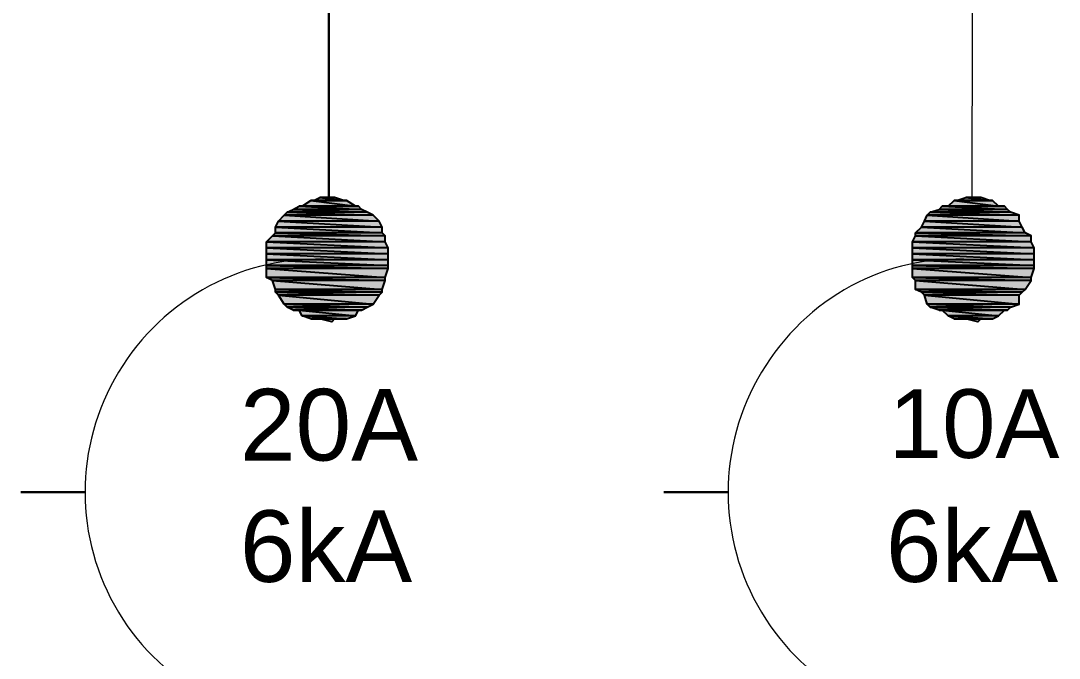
# Model space of a CAD drawing. Header units: millimetres. Extents: x 40 to 176, y -32 to 59.
# Drawn here: x 163.484 to 164.644, y 49.692 to 50.403 of the extents above; entities that cross this region are included whole.
import ezdxf

# ---------------------------------------------------------------- set-up
doc = ezdxf.new("R2010")
doc.units = ezdxf.units.MM
doc.layers.add('13 - Diagrama unifilar', color=7, linetype='Continuous', lineweight=30)
doc.styles.add('Arial0', font='arial.ttf', dxfattribs={"height": 3.14658})

msp = doc.modelspace()

# ---------------------------------------------------------------- hatches: boundary and pattern name
at = {"layer": '13 - Diagrama unifilar', "true_color": 0x000007}
h = msp.add_hatch(color=7, dxfattribs=at)
h.paths.add_polyline_path([(163.8347, 50.2061), (163.8182, 50.2061), (163.8447, 50.2028)])
h.paths.add_polyline_path([(163.8182, 50.2061), (163.8447, 50.2028), (163.8116, 50.2028)])
h = msp.add_hatch(color=7, dxfattribs=at)
h.paths.add_polyline_path([(164.5559, 50.2061), (164.5393, 50.2061), (164.5658, 50.2028)])
h.paths.add_polyline_path([(164.5393, 50.2061), (164.5658, 50.2028), (164.5294, 50.2028)])
h = msp.add_hatch(color=7, dxfattribs=at)
h.paths.add_polyline_path([(163.8612, 50.1962), (163.795, 50.1962), (163.8645, 50.1928)])
h.paths.add_polyline_path([(163.795, 50.1962), (163.8645, 50.1928), (163.7884, 50.1928)])
h = msp.add_hatch(color=7, dxfattribs=at)
h.paths.add_polyline_path([(163.848, 50.2028), (163.8083, 50.2028), (163.8579, 50.1962)])
h.paths.add_polyline_path([(163.8083, 50.2028), (163.8579, 50.1962), (163.7984, 50.1962)])
h = msp.add_hatch(color=7, dxfattribs=at)
h.paths.add_polyline_path([(164.5823, 50.1962), (164.5129, 50.1962), (164.5857, 50.1928)])
h.paths.add_polyline_path([(164.5129, 50.1962), (164.5857, 50.1928), (164.5096, 50.1928)])
h = msp.add_hatch(color=7, dxfattribs=at)
h.paths.add_polyline_path([(164.5691, 50.2028), (164.5261, 50.2028), (164.5757, 50.1962)])
h.paths.add_polyline_path([(164.5261, 50.2028), (164.5757, 50.1962), (164.5195, 50.1962)])
h = msp.add_hatch(color=7, dxfattribs=at)
h.paths.add_polyline_path([(163.8777, 50.1862), (163.7785, 50.1862), (163.8844, 50.1796)])
h.paths.add_polyline_path([(163.7785, 50.1862), (163.8844, 50.1796), (163.7719, 50.1796)])
h = msp.add_hatch(color=7, dxfattribs=at)
h.paths.add_polyline_path([(163.8711, 50.1895), (163.7818, 50.1895), (163.8777, 50.1862)])
h.paths.add_polyline_path([(163.7818, 50.1895), (163.8777, 50.1862), (163.7785, 50.1862)])
h = msp.add_hatch(color=7, dxfattribs=at)
h.paths.add_polyline_path([(163.8645, 50.1928), (163.7884, 50.1928), (163.8711, 50.1895)])
h.paths.add_polyline_path([(163.7884, 50.1928), (163.8711, 50.1895), (163.7818, 50.1895)])
h = msp.add_hatch(color=7, dxfattribs=at)
h.paths.add_polyline_path([(164.5989, 50.1862), (164.4963, 50.1862), (164.5989, 50.1796)])
h.paths.add_polyline_path([(164.4963, 50.1862), (164.5989, 50.1796), (164.493, 50.1796)])
h = msp.add_hatch(color=7, dxfattribs=at)
h.paths.add_polyline_path([(164.589, 50.1895), (164.4996, 50.1895), (164.5989, 50.1862)])
h.paths.add_polyline_path([(164.4996, 50.1895), (164.5989, 50.1862), (164.4963, 50.1862)])
h = msp.add_hatch(color=7, dxfattribs=at)
h.paths.add_polyline_path([(164.5857, 50.1928), (164.5096, 50.1928), (164.589, 50.1895)])
h.paths.add_polyline_path([(164.5096, 50.1928), (164.589, 50.1895), (164.4996, 50.1895)])
h = msp.add_hatch(color=7, dxfattribs=at)
h.paths.add_polyline_path([(163.8844, 50.1796), (163.7719, 50.1796), (163.8877, 50.173)])
h.paths.add_polyline_path([(163.7719, 50.1796), (163.8877, 50.173), (163.7686, 50.173)])
h = msp.add_hatch(color=7, dxfattribs=at)
h.paths.add_polyline_path([(163.8877, 50.173), (163.7686, 50.173), (163.8877, 50.1664)])
h.paths.add_polyline_path([(163.7686, 50.173), (163.8877, 50.1664), (163.7686, 50.1664)])
h = msp.add_hatch(color=7, dxfattribs=at)
h.paths.add_polyline_path([(164.6022, 50.173), (164.4897, 50.173), (164.6055, 50.1664)])
h.paths.add_polyline_path([(164.4897, 50.173), (164.6055, 50.1664), (164.4831, 50.1664)])
h = msp.add_hatch(color=7, dxfattribs=at)
h.paths.add_polyline_path([(164.5989, 50.1796), (164.493, 50.1796), (164.6022, 50.173)])
h.paths.add_polyline_path([(164.493, 50.1796), (164.6022, 50.173), (164.4897, 50.173)])
h = msp.add_hatch(color=7, dxfattribs=at)
h.paths.add_polyline_path([(163.891, 50.1631), (163.7653, 50.1631), (163.891, 50.1565)])
h.paths.add_polyline_path([(163.7653, 50.1631), (163.891, 50.1565), (163.7587, 50.1565)])
h = msp.add_hatch(color=7, dxfattribs=at)
h.paths.add_polyline_path([(163.8877, 50.1664), (163.7686, 50.1664), (163.891, 50.1631)])
h.paths.add_polyline_path([(163.7686, 50.1664), (163.891, 50.1631), (163.7653, 50.1631)])
h = msp.add_hatch(color=7, dxfattribs=at)
h.paths.add_polyline_path([(164.6121, 50.1631), (164.4831, 50.1631), (164.6121, 50.1565)])
h.paths.add_polyline_path([(164.4831, 50.1631), (164.6121, 50.1565), (164.4798, 50.1565)])
h = msp.add_hatch(color=7, dxfattribs=at)
h.paths.add_polyline_path([(164.6055, 50.1664), (164.4831, 50.1664), (164.6121, 50.1631)])
h.paths.add_polyline_path([(164.4831, 50.1664), (164.6121, 50.1631), (164.4831, 50.1631)])
h = msp.add_hatch(color=7, dxfattribs=at)
h.paths.add_polyline_path([(163.891, 50.1565), (163.7587, 50.1565), (163.8943, 50.1498)])
h.paths.add_polyline_path([(163.7587, 50.1565), (163.8943, 50.1498), (163.7587, 50.1498)])
h = msp.add_hatch(color=7, dxfattribs=at)
h.paths.add_polyline_path([(163.8943, 50.1498), (163.7587, 50.1498), (163.8943, 50.1432)])
h.paths.add_polyline_path([(163.7587, 50.1498), (163.8943, 50.1432), (163.7587, 50.1432)])
h = msp.add_hatch(color=7, dxfattribs=at)
h.paths.add_polyline_path([(164.6121, 50.1565), (164.4798, 50.1565), (164.6154, 50.1498)])
h.paths.add_polyline_path([(164.4798, 50.1565), (164.6154, 50.1498), (164.4798, 50.1498)])
h = msp.add_hatch(color=7, dxfattribs=at)
h.paths.add_polyline_path([(164.6154, 50.1498), (164.4798, 50.1498), (164.6154, 50.1432)])
h.paths.add_polyline_path([(164.4798, 50.1498), (164.6154, 50.1432), (164.4798, 50.1432)])
h = msp.add_hatch(color=7, dxfattribs=at)
h.paths.add_polyline_path([(163.8943, 50.1432), (163.7587, 50.1432), (163.8943, 50.1366)])
h.paths.add_polyline_path([(163.7587, 50.1432), (163.8943, 50.1366), (163.7587, 50.1366)])
h = msp.add_hatch(color=7, dxfattribs=at)
h.paths.add_polyline_path([(163.8943, 50.1366), (163.7587, 50.1366), (163.8943, 50.13)])
h.paths.add_polyline_path([(163.7587, 50.1366), (163.8943, 50.13), (163.7587, 50.13)])
h = msp.add_hatch(color=7, dxfattribs=at)
h.paths.add_polyline_path([(164.6154, 50.1432), (164.4798, 50.1432), (164.6154, 50.1366)])
h.paths.add_polyline_path([(164.4798, 50.1432), (164.6154, 50.1366), (164.4798, 50.1366)])
h = msp.add_hatch(color=7, dxfattribs=at)
h.paths.add_polyline_path([(164.6154, 50.1366), (164.4798, 50.1366), (164.6154, 50.13)])
h.paths.add_polyline_path([(164.4798, 50.1366), (164.6154, 50.13), (164.4798, 50.13)])
h = msp.add_hatch(color=7, dxfattribs=at)
h.paths.add_polyline_path([(163.8943, 50.13), (163.7587, 50.13), (163.8943, 50.1267)])
h.paths.add_polyline_path([(163.7587, 50.13), (163.8943, 50.1267), (163.7587, 50.1267)])
h = msp.add_hatch(color=7, dxfattribs=at)
h.paths.add_polyline_path([(163.8943, 50.1267), (163.7587, 50.1267), (163.891, 50.1168)])
h.paths.add_polyline_path([(163.7587, 50.1267), (163.891, 50.1168), (163.7587, 50.1168)])
h = msp.add_hatch(color=7, dxfattribs=at)
h.paths.add_polyline_path([(164.6154, 50.13), (164.4798, 50.13), (164.6154, 50.1267)])
h.paths.add_polyline_path([(164.4798, 50.13), (164.6154, 50.1267), (164.4798, 50.1267)])
h = msp.add_hatch(color=7, dxfattribs=at)
h.paths.add_polyline_path([(164.6154, 50.1267), (164.4798, 50.1267), (164.6121, 50.1168)])
h.paths.add_polyline_path([(164.4798, 50.1267), (164.6121, 50.1168), (164.4798, 50.1168)])
h = msp.add_hatch(color=7, dxfattribs=at)
h.paths.add_polyline_path([(163.891, 50.1168), (163.7587, 50.1168), (163.891, 50.1135)])
h.paths.add_polyline_path([(163.7587, 50.1168), (163.891, 50.1135), (163.7653, 50.1135)])
h = msp.add_hatch(color=7, dxfattribs=at)
h.paths.add_polyline_path([(163.891, 50.1135), (163.7653, 50.1135), (163.8877, 50.1035)])
h.paths.add_polyline_path([(163.7653, 50.1135), (163.8877, 50.1035), (163.7686, 50.1035)])
h = msp.add_hatch(color=7, dxfattribs=at)
h.paths.add_polyline_path([(164.6121, 50.1168), (164.4798, 50.1168), (164.6121, 50.1135)])
h.paths.add_polyline_path([(164.4798, 50.1168), (164.6121, 50.1135), (164.4831, 50.1135)])
h = msp.add_hatch(color=7, dxfattribs=at)
h.paths.add_polyline_path([(164.6121, 50.1135), (164.4831, 50.1135), (164.6055, 50.1035)])
h.paths.add_polyline_path([(164.4831, 50.1135), (164.6055, 50.1035), (164.4831, 50.1035)])
h = msp.add_hatch(color=7, dxfattribs=at)
h.paths.add_polyline_path([(163.8877, 50.1035), (163.7686, 50.1035), (163.8877, 50.1002)])
h.paths.add_polyline_path([(163.7686, 50.1035), (163.8877, 50.1002), (163.7686, 50.1002)])
h = msp.add_hatch(color=7, dxfattribs=at)
h.paths.add_polyline_path([(164.6055, 50.1035), (164.4831, 50.1035), (164.6022, 50.1002)])
h.paths.add_polyline_path([(164.4831, 50.1035), (164.6022, 50.1002), (164.4897, 50.1002)])
h = msp.add_hatch(color=7, dxfattribs=at)
h.paths.add_polyline_path([(163.8877, 50.1002), (163.7686, 50.1002), (163.8844, 50.0969)])
h.paths.add_polyline_path([(163.7686, 50.1002), (163.8844, 50.0969), (163.7719, 50.0969)])
h = msp.add_hatch(color=7, dxfattribs=at)
h.paths.add_polyline_path([(163.8844, 50.0969), (163.7719, 50.0969), (163.8777, 50.087)])
h.paths.add_polyline_path([(163.7719, 50.0969), (163.8777, 50.087), (163.7785, 50.087)])
h = msp.add_hatch(color=7, dxfattribs=at)
h.paths.add_polyline_path([(164.6022, 50.1002), (164.4897, 50.1002), (164.5989, 50.0969)])
h.paths.add_polyline_path([(164.4897, 50.1002), (164.5989, 50.0969), (164.493, 50.0969)])
h = msp.add_hatch(color=7, dxfattribs=at)
h.paths.add_polyline_path([(164.5989, 50.0969), (164.493, 50.0969), (164.5989, 50.087)])
h.paths.add_polyline_path([(164.493, 50.0969), (164.5989, 50.087), (164.4963, 50.087)])
h = msp.add_hatch(color=7, dxfattribs=at)
h.paths.add_polyline_path([(163.8777, 50.087), (163.7785, 50.087), (163.8711, 50.0837)])
h.paths.add_polyline_path([(163.7785, 50.087), (163.8711, 50.0837), (163.7818, 50.0837)])
h = msp.add_hatch(color=7, dxfattribs=at)
h.paths.add_polyline_path([(163.8711, 50.0837), (163.7818, 50.0837), (163.8645, 50.0804)])
h.paths.add_polyline_path([(163.7818, 50.0837), (163.8645, 50.0804), (163.7884, 50.0804)])
h = msp.add_hatch(color=7, dxfattribs=at)
h.paths.add_polyline_path([(163.8612, 50.0804), (163.795, 50.0804), (163.8579, 50.0738)])
h.paths.add_polyline_path([(163.795, 50.0804), (163.8579, 50.0738), (163.7984, 50.0738)])
h = msp.add_hatch(color=7, dxfattribs=at)
h.paths.add_polyline_path([(164.5989, 50.087), (164.4963, 50.087), (164.589, 50.0837)])
h.paths.add_polyline_path([(164.4963, 50.087), (164.589, 50.0837), (164.4996, 50.0837)])
h = msp.add_hatch(color=7, dxfattribs=at)
h.paths.add_polyline_path([(164.589, 50.0837), (164.4996, 50.0837), (164.5857, 50.0804)])
h.paths.add_polyline_path([(164.4996, 50.0837), (164.5857, 50.0804), (164.5096, 50.0804)])
h = msp.add_hatch(color=7, dxfattribs=at)
h.paths.add_polyline_path([(164.5823, 50.0804), (164.5129, 50.0804), (164.5757, 50.0738)])
h.paths.add_polyline_path([(164.5129, 50.0804), (164.5757, 50.0738), (164.5195, 50.0738)])
h = msp.add_hatch(color=7, dxfattribs=at)
h.paths.add_polyline_path([(163.8579, 50.0738), (163.7984, 50.0738), (163.848, 50.0705)])
h.paths.add_polyline_path([(163.7984, 50.0738), (163.848, 50.0705), (163.8083, 50.0705)])
h = msp.add_hatch(color=7, dxfattribs=at)
h.paths.add_polyline_path([(163.8116, 50.0705), (163.8182, 50.0705), (163.8347, 50.0705)])
h.paths.add_polyline_path([(163.8182, 50.0705), (163.8347, 50.0705), (163.8314, 50.0671)])
h = msp.add_hatch(color=7, dxfattribs=at)
h.paths.add_polyline_path([(164.5757, 50.0738), (164.5195, 50.0738), (164.5691, 50.0705)])
h.paths.add_polyline_path([(164.5195, 50.0738), (164.5691, 50.0705), (164.5261, 50.0705)])
h = msp.add_hatch(color=7, dxfattribs=at)
h.paths.add_polyline_path([(164.5294, 50.0705), (164.5393, 50.0705), (164.5559, 50.0705)])
h.paths.add_polyline_path([(164.5393, 50.0705), (164.5559, 50.0705), (164.5526, 50.0671)])

# ---------------------------------------------------------------- linework, layer by layer
at = {"layer": '13 - Diagrama unifilar'}
for p, q in [((163.8281, 50.507), (163.8281, 50.2061)), ((163.556, 49.877), (163.4843, 49.877)), ((164.2739, 49.877), (164.2022, 49.877))]:
    msp.add_line(p, q, dxfattribs=at)
at = {"layer": '13 - Diagrama unifilar', "color": 7, "linetype": 'Continuous', "lineweight": 9}
msp.add_lwpolyline([(164.5467, 50.6155), (164.546, 50.2061), (164.546, 50.2061)], dxfattribs=at)
at = {"layer": '13 - Diagrama unifilar', "color": 7, "linetype": 'Continuous', "lineweight": -2, "true_color": 0x000007}
for points in [[(163.8182, 50.2061), (163.8447, 50.2028), (163.8116, 50.2028)], [(163.8314, 50.2061), (163.8347, 50.2061), (163.8182, 50.2061)], [(163.8347, 50.2061), (163.8182, 50.2061), (163.8447, 50.2028)], [(164.5393, 50.2061), (164.5658, 50.2028), (164.5294, 50.2028)], [(164.5526, 50.2061), (164.5559, 50.2061), (164.5393, 50.2061)], [(164.5559, 50.2061), (164.5393, 50.2061), (164.5658, 50.2028)], [(163.795, 50.1962), (163.8645, 50.1928), (163.7884, 50.1928)], [(163.7984, 50.1962), (163.8612, 50.1962), (163.795, 50.1962)], [(163.8612, 50.1962), (163.795, 50.1962), (163.8645, 50.1928)], [(163.8083, 50.2028), (163.8579, 50.1962), (163.7984, 50.1962)], [(163.8579, 50.1962), (163.7984, 50.1962), (163.8612, 50.1962)], [(163.8116, 50.2028), (163.848, 50.2028), (163.8083, 50.2028)], [(163.848, 50.2028), (163.8083, 50.2028), (163.8579, 50.1962)], [(163.8447, 50.2028), (163.8116, 50.2028), (163.848, 50.2028)], [(164.5129, 50.1962), (164.5857, 50.1928), (164.5096, 50.1928)], [(164.5195, 50.1962), (164.5823, 50.1962), (164.5129, 50.1962)], [(164.5823, 50.1962), (164.5129, 50.1962), (164.5857, 50.1928)], [(164.5261, 50.2028), (164.5757, 50.1962), (164.5195, 50.1962)], [(164.5757, 50.1962), (164.5195, 50.1962), (164.5823, 50.1962)], [(164.5294, 50.2028), (164.5691, 50.2028), (164.5261, 50.2028)], [(164.5691, 50.2028), (164.5261, 50.2028), (164.5757, 50.1962)], [(164.5658, 50.2028), (164.5294, 50.2028), (164.5691, 50.2028)], [(163.7785, 50.1862), (163.8844, 50.1796), (163.7719, 50.1796)], [(163.7818, 50.1895), (163.8777, 50.1862), (163.7785, 50.1862)], [(163.8777, 50.1862), (163.7785, 50.1862), (163.8844, 50.1796)], [(163.7884, 50.1928), (163.8711, 50.1895), (163.7818, 50.1895)], [(163.8711, 50.1895), (163.7818, 50.1895), (163.8777, 50.1862)], [(163.8645, 50.1928), (163.7884, 50.1928), (163.8711, 50.1895)], [(164.4963, 50.1862), (164.5989, 50.1796), (164.493, 50.1796)], [(164.4996, 50.1895), (164.5989, 50.1862), (164.4963, 50.1862)], [(164.5989, 50.1862), (164.4963, 50.1862), (164.5989, 50.1796)], [(164.5096, 50.1928), (164.589, 50.1895), (164.4996, 50.1895)], [(164.589, 50.1895), (164.4996, 50.1895), (164.5989, 50.1862)], [(164.5857, 50.1928), (164.5096, 50.1928), (164.589, 50.1895)], [(163.7719, 50.1796), (163.8877, 50.173), (163.7686, 50.173)], [(163.8877, 50.173), (163.7686, 50.173), (163.8877, 50.1664)], [(163.7686, 50.173), (163.8877, 50.1664), (163.7686, 50.1664)], [(163.8844, 50.1796), (163.7719, 50.1796), (163.8877, 50.173)], [(164.4897, 50.173), (164.6055, 50.1664), (164.4831, 50.1664)], [(164.493, 50.1796), (164.6022, 50.173), (164.4897, 50.173)], [(164.6022, 50.173), (164.4897, 50.173), (164.6055, 50.1664)], [(164.5989, 50.1796), (164.493, 50.1796), (164.6022, 50.173)], [(163.7653, 50.1631), (163.891, 50.1565), (163.7587, 50.1565)], [(163.7686, 50.1664), (163.891, 50.1631), (163.7653, 50.1631)], [(163.891, 50.1631), (163.7653, 50.1631), (163.891, 50.1565)], [(163.8877, 50.1664), (163.7686, 50.1664), (163.891, 50.1631)], [(164.4831, 50.1631), (164.6121, 50.1565), (164.4798, 50.1565)], [(164.6055, 50.1664), (164.4831, 50.1664), (164.6121, 50.1631)], [(164.4831, 50.1664), (164.6121, 50.1631), (164.4831, 50.1631)], [(164.6121, 50.1631), (164.4831, 50.1631), (164.6121, 50.1565)], [(163.891, 50.1565), (163.7587, 50.1565), (163.8943, 50.1498)], [(163.7587, 50.1565), (163.8943, 50.1498), (163.7587, 50.1498)], [(163.8943, 50.1498), (163.7587, 50.1498), (163.8943, 50.1432)], [(163.7587, 50.1498), (163.8943, 50.1432), (163.7587, 50.1432)], [(164.6121, 50.1565), (164.4798, 50.1565), (164.6154, 50.1498)], [(164.4798, 50.1565), (164.6154, 50.1498), (164.4798, 50.1498)], [(164.6154, 50.1498), (164.4798, 50.1498), (164.6154, 50.1432)], [(164.4798, 50.1498), (164.6154, 50.1432), (164.4798, 50.1432)], [(163.8943, 50.1432), (163.7587, 50.1432), (163.8943, 50.1366)], [(163.7587, 50.1432), (163.8943, 50.1366), (163.7587, 50.1366)], [(163.8943, 50.1366), (163.7587, 50.1366), (163.8943, 50.13)], [(163.7587, 50.1366), (163.8943, 50.13), (163.7587, 50.13)], [(164.6154, 50.1432), (164.4798, 50.1432), (164.6154, 50.1366)], [(164.4798, 50.1432), (164.6154, 50.1366), (164.4798, 50.1366)], [(164.6154, 50.1366), (164.4798, 50.1366), (164.6154, 50.13)], [(164.4798, 50.1366), (164.6154, 50.13), (164.4798, 50.13)], [(163.8943, 50.13), (163.7587, 50.13), (163.8943, 50.1267)], [(163.7587, 50.13), (163.8943, 50.1267), (163.7587, 50.1267)], [(163.8943, 50.1267), (163.7587, 50.1267), (163.891, 50.1168)], [(163.7587, 50.1267), (163.891, 50.1168), (163.7587, 50.1168)], [(164.6154, 50.13), (164.4798, 50.13), (164.6154, 50.1267)], [(164.4798, 50.13), (164.6154, 50.1267), (164.4798, 50.1267)], [(164.6154, 50.1267), (164.4798, 50.1267), (164.6121, 50.1168)], [(164.4798, 50.1267), (164.6121, 50.1168), (164.4798, 50.1168)], [(163.891, 50.1168), (163.7587, 50.1168), (163.891, 50.1135)], [(163.7587, 50.1168), (163.891, 50.1135), (163.7653, 50.1135)], [(163.891, 50.1135), (163.7653, 50.1135), (163.8877, 50.1035)], [(163.7653, 50.1135), (163.8877, 50.1035), (163.7686, 50.1035)], [(164.6121, 50.1168), (164.4798, 50.1168), (164.6121, 50.1135)], [(164.4798, 50.1168), (164.6121, 50.1135), (164.4831, 50.1135)], [(164.6121, 50.1135), (164.4831, 50.1135), (164.6055, 50.1035)], [(164.4831, 50.1135), (164.6055, 50.1035), (164.4831, 50.1035)], [(163.8877, 50.1035), (163.7686, 50.1035), (163.8877, 50.1002)], [(163.7686, 50.1035), (163.8877, 50.1002), (163.7686, 50.1002)], [(164.6055, 50.1035), (164.4831, 50.1035), (164.6022, 50.1002)], [(164.4831, 50.1035), (164.6022, 50.1002), (164.4897, 50.1002)], [(163.8877, 50.1002), (163.7686, 50.1002), (163.8844, 50.0969)], [(163.7686, 50.1002), (163.8844, 50.0969), (163.7719, 50.0969)], [(163.8844, 50.0969), (163.7719, 50.0969), (163.8777, 50.087)], [(163.7719, 50.0969), (163.8777, 50.087), (163.7785, 50.087)], [(164.6022, 50.1002), (164.4897, 50.1002), (164.5989, 50.0969)], [(164.4897, 50.1002), (164.5989, 50.0969), (164.493, 50.0969)], [(164.5989, 50.0969), (164.493, 50.0969), (164.5989, 50.087)], [(164.493, 50.0969), (164.5989, 50.087), (164.4963, 50.087)], [(163.8777, 50.087), (163.7785, 50.087), (163.8711, 50.0837)], [(163.7785, 50.087), (163.8711, 50.0837), (163.7818, 50.0837)], [(163.8711, 50.0837), (163.7818, 50.0837), (163.8645, 50.0804)], [(163.7818, 50.0837), (163.8645, 50.0804), (163.7884, 50.0804)], [(163.8645, 50.0804), (163.7884, 50.0804), (163.8612, 50.0804)], [(163.7884, 50.0804), (163.8612, 50.0804), (163.795, 50.0804)], [(163.8612, 50.0804), (163.795, 50.0804), (163.8579, 50.0738)], [(163.795, 50.0804), (163.8579, 50.0738), (163.7984, 50.0738)], [(164.5989, 50.087), (164.4963, 50.087), (164.589, 50.0837)], [(164.4963, 50.087), (164.589, 50.0837), (164.4996, 50.0837)], [(164.589, 50.0837), (164.4996, 50.0837), (164.5857, 50.0804)], [(164.4996, 50.0837), (164.5857, 50.0804), (164.5096, 50.0804)], [(164.5857, 50.0804), (164.5096, 50.0804), (164.5823, 50.0804)], [(164.5096, 50.0804), (164.5823, 50.0804), (164.5129, 50.0804)], [(164.5823, 50.0804), (164.5129, 50.0804), (164.5757, 50.0738)], [(164.5129, 50.0804), (164.5757, 50.0738), (164.5195, 50.0738)], [(163.8579, 50.0738), (163.7984, 50.0738), (163.848, 50.0705)], [(163.7984, 50.0738), (163.848, 50.0705), (163.8083, 50.0705)], [(163.848, 50.0705), (163.8083, 50.0705), (163.8447, 50.0705)], [(163.8083, 50.0705), (163.8447, 50.0705), (163.8116, 50.0705)], [(163.8116, 50.0705), (163.8182, 50.0705), (163.8347, 50.0705)], [(163.8116, 50.0705), (163.8447, 50.0705), (163.8347, 50.0705)], [(163.8182, 50.0705), (163.8347, 50.0705), (163.8314, 50.0671)], [(164.5757, 50.0738), (164.5195, 50.0738), (164.5691, 50.0705)], [(164.5195, 50.0738), (164.5691, 50.0705), (164.5261, 50.0705)], [(164.5691, 50.0705), (164.5261, 50.0705), (164.5658, 50.0705)], [(164.5261, 50.0705), (164.5658, 50.0705), (164.5294, 50.0705)], [(164.5294, 50.0705), (164.5393, 50.0705), (164.5559, 50.0705)], [(164.5294, 50.0705), (164.5658, 50.0705), (164.5559, 50.0705)], [(164.5393, 50.0705), (164.5559, 50.0705), (164.5526, 50.0671)]]:
    msp.add_lwpolyline(points, close=True, dxfattribs=at)
at = {"layer": '13 - Diagrama unifilar', "color": 7, "linetype": 'Continuous', "lineweight": 9, "true_color": 0x000007}
for points in [[(163.8314, 50.1366), (163.7355, 50.1432), (163.6429, 50.0936), (163.5933, 50.0109), (163.5933, 50.0109), (163.5436, 49.9282), (163.5436, 49.8257), (163.5933, 49.743), (163.5933, 49.743), (163.6429, 49.6603), (163.7355, 49.614), (163.8314, 49.6173)], [(164.546, 50.1366), (164.45, 50.1432), (164.3607, 50.0936), (164.3111, 50.0109), (164.3111, 50.0109), (164.2615, 49.9282), (164.2615, 49.8257), (164.3111, 49.743), (164.3111, 49.743), (164.3607, 49.6603), (164.45, 49.614), (164.546, 49.6173)]]:
    msp.add_open_spline(points, degree=3, knots=[0, 0, 0, 0, 0.083333, 0.083333, 0.083333, 0.083334, 0.166667, 0.166667, 0.166667, 0.166668, 1, 1, 1, 1], dxfattribs=at)

# ---------------------------------------------------------------- texts
at = {"layer": '13 - Diagrama unifilar', "color": 7, "true_color": 0x000007, "style": 'Arial0'}
for s, height, p in [('20A', 0.08001, (163.7289, 49.9124)), ('10A', 0.07662, (164.4533, 49.9153)), ('6kA', 0.0799, (163.7289, 49.7769)), ('6kA', 0.0799, (164.45, 49.7769))]:
    msp.add_text(s, height=height, dxfattribs=at).set_placement(p)

doc.saveas('drawing.dxf')
